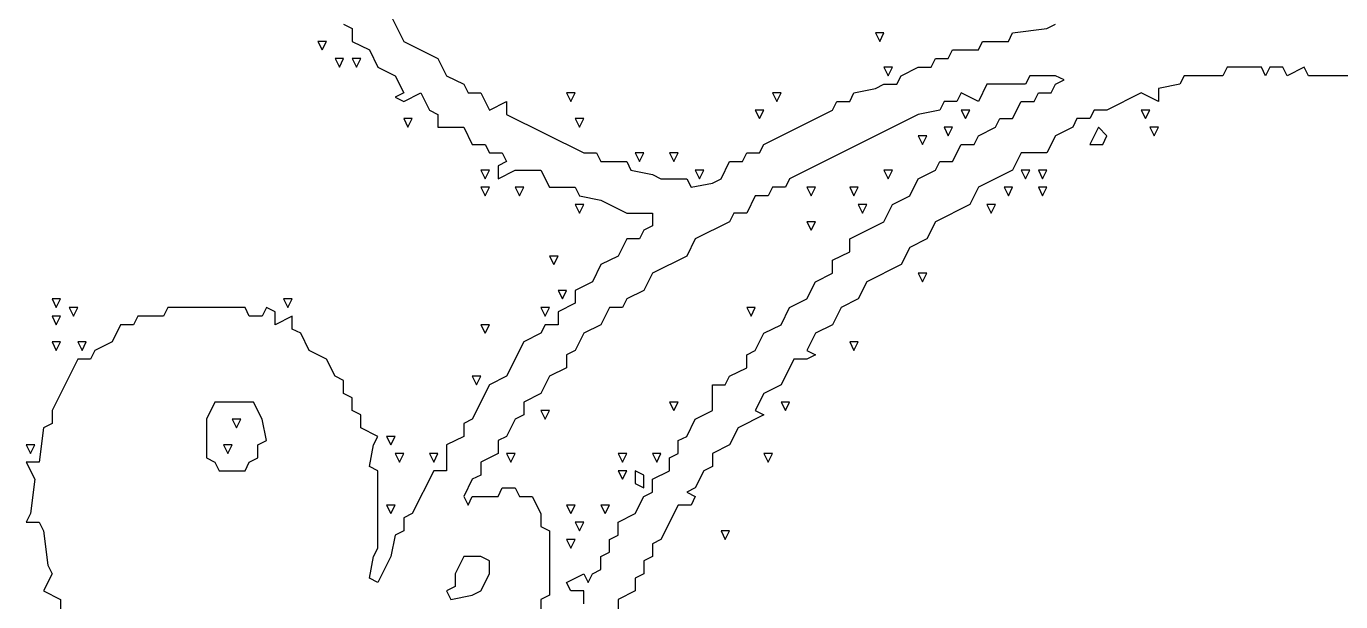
# Model space of a CAD drawing. Extents: x 11 to 152, y 0 to 170.
# Drawn here: x 73.81 to 101.92, y 136.94 to 149.23 of the extents above; entities that cross this region are included whole.
import ezdxf

# ---------------------------------------------------------------- set-up
doc = ezdxf.new("R2010")
doc.units = 0
doc.layers.add('Layer0', color=7, linetype='Continuous')

msp = doc.modelspace()

# ---------------------------------------------------------------- linework, layer by layer
at = {"layer": 'Layer0', "color": 5, "linetype": 'CONTINUOUS'}
for p, q in [((81.51564, 149.644, 0.1), (81.88242, 148.9105, 0.1)), ((80.59871, 149.2772, 0.1), (80.78209, 149.1855, 0.1)), ((95.63646, 149.1855, 0.1), (95.81985, 149.2772, 0.1)), ((80.78209, 149.1855, 0.1), (80.78209, 148.9105, 0.1)), ((91.96872, 149.0939, 0.1), (92.06041, 148.9105, 0.1)), ((92.1521, 149.0939, 0.1), (91.96872, 149.0939, 0.1)), ((92.06041, 148.9105, 0.1), (92.1521, 149.0939, 0.1)), ((94.81122, 148.9105, 0.1), (94.90291, 149.0939, 0.1)), ((94.90291, 149.0939, 0.1), (95.63646, 149.1855, 0.1)), ((80.04854, 148.9105, 0.1), (80.14024, 148.7271, 0.1)), ((80.23193, 148.9105, 0.1), (80.04854, 148.9105, 0.1)), ((80.14024, 148.7271, 0.1), (80.23193, 148.9105, 0.1)), ((80.78209, 148.9105, 0.1), (81.14887, 148.7271, 0.1)), ((81.14887, 148.7271, 0.1), (81.33225, 148.3603, 0.1)), ((81.88242, 148.9105, 0.1), (82.61597, 148.5437, 0.1)), ((93.52751, 148.5437, 0.1), (93.6192, 148.7271, 0.1)), ((93.6192, 148.7271, 0.1), (94.16936, 148.7271, 0.1)), ((94.16936, 148.7271, 0.1), (94.26106, 148.9105, 0.1)), ((94.26106, 148.9105, 0.1), (94.81122, 148.9105, 0.1)), ((80.41532, 148.5437, 0.1), (80.50701, 148.3603, 0.1)), ((80.59871, 148.5437, 0.1), (80.41532, 148.5437, 0.1)), ((80.50701, 148.3603, 0.1), (80.59871, 148.5437, 0.1)), ((80.78209, 148.5437, 0.1), (80.87379, 148.3603, 0.1)), ((80.96548, 148.5437, 0.1), (80.78209, 148.5437, 0.1)), ((80.87379, 148.3603, 0.1), (80.96548, 148.5437, 0.1)), ((82.61597, 148.5437, 0.1), (82.79935, 148.1769, 0.1)), ((93.16073, 148.3603, 0.1), (93.25243, 148.5437, 0.1)), ((93.25243, 148.5437, 0.1), (93.52751, 148.5437, 0.1)), ((81.33225, 148.3603, 0.1), (81.69903, 148.1769, 0.1)), ((81.69903, 148.1769, 0.1), (81.88242, 147.8101, 0.1)), ((82.79935, 148.1769, 0.1), (83.16613, 147.9935, 0.1)), ((92.1521, 148.3603, 0.1), (92.2438, 148.1769, 0.1)), ((92.33549, 148.3603, 0.1), (92.1521, 148.3603, 0.1)), ((92.2438, 148.1769, 0.1), (92.33549, 148.3603, 0.1)), ((92.42718, 147.9935, 0.1), (92.51888, 148.1769, 0.1)), ((92.51888, 148.1769, 0.1), (92.88565, 148.3603, 0.1)), ((92.88565, 148.3603, 0.1), (93.16073, 148.3603, 0.1)), ((95.26969, 148.1769, 0.1), (95.17799, 147.9935, 0.1)), ((95.81985, 148.1769, 0.1), (95.26969, 148.1769, 0.1)), ((96.00324, 148.0852, 0.1), (95.81985, 148.1769, 0.1)), ((98.57066, 148.1769, 0.1), (98.47896, 147.9935, 0.1)), ((99.3959, 148.1769, 0.1), (98.57066, 148.1769, 0.1)), ((99.48759, 148.3603, 0.1), (99.3959, 148.1769, 0.1)), ((100.2211, 148.3603, 0.1), (99.48759, 148.3603, 0.1)), ((100.3128, 148.1769, 0.1), (100.2211, 148.3603, 0.1)), ((100.4045, 148.3603, 0.1), (100.3128, 148.1769, 0.1)), ((100.6796, 148.3603, 0.1), (100.4045, 148.3603, 0.1)), ((100.7713, 148.1769, 0.1), (100.6796, 148.3603, 0.1)), ((101.1381, 148.3603, 0.1), (100.7713, 148.1769, 0.1)), ((101.2298, 148.1769, 0.1), (101.1381, 148.3603, 0.1)), ((102.3301, 148.1769, 0.1), (101.2298, 148.1769, 0.1)), ((83.16613, 147.9935, 0.1), (83.25782, 147.8101, 0.1)), ((91.51025, 147.8101, 0.1), (91.96872, 147.9018, 0.1)), ((91.96872, 147.9018, 0.1), (92.1521, 147.9935, 0.1)), ((92.1521, 147.9935, 0.1), (92.42718, 147.9935, 0.1)), ((94.35275, 147.9935, 0.1), (94.16936, 147.6268, 0.1)), ((95.17799, 147.9935, 0.1), (94.35275, 147.9935, 0.1)), ((95.72816, 147.8101, 0.1), (95.81985, 147.9935, 0.1)), ((95.81985, 147.9935, 0.1), (96.00324, 148.0852, 0.1)), ((98.47896, 147.9935, 0.1), (98.0205, 147.9018, 0.1)), ((98.0205, 147.9018, 0.1), (98.0205, 147.6268, 0.1)), ((81.88242, 147.8101, 0.1), (81.69903, 147.7184, 0.1)), ((81.69903, 147.7184, 0.1), (81.88242, 147.6268, 0.1)), ((81.88242, 147.6268, 0.1), (82.24919, 147.8101, 0.1)), ((82.24919, 147.8101, 0.1), (82.43258, 147.4434, 0.1)), ((83.25782, 147.8101, 0.1), (83.5329, 147.8101, 0.1)), ((83.5329, 147.8101, 0.1), (83.71629, 147.4434, 0.1)), ((83.71629, 147.4434, 0.1), (84.08306, 147.6268, 0.1)), ((84.08306, 147.6268, 0.1), (84.08306, 147.3517, 0.1)), ((85.36677, 147.8101, 0.1), (85.45847, 147.6268, 0.1)), ((85.55016, 147.8101, 0.1), (85.36677, 147.8101, 0.1)), ((85.45847, 147.6268, 0.1), (85.55016, 147.8101, 0.1)), ((89.76807, 147.8101, 0.1), (89.85976, 147.6268, 0.1)), ((89.95146, 147.8101, 0.1), (89.76807, 147.8101, 0.1)), ((89.85976, 147.6268, 0.1), (89.95146, 147.8101, 0.1)), ((91.05178, 147.4434, 0.1), (91.14347, 147.6268, 0.1)), ((91.14347, 147.6268, 0.1), (91.41855, 147.6268, 0.1)), ((91.41855, 147.6268, 0.1), (91.51025, 147.8101, 0.1)), ((93.43581, 147.6268, 0.1), (93.34412, 147.4434, 0.1)), ((93.7109, 147.6268, 0.1), (93.43581, 147.6268, 0.1)), ((93.80259, 147.8101, 0.1), (93.7109, 147.6268, 0.1)), ((94.16936, 147.6268, 0.1), (93.80259, 147.8101, 0.1)), ((94.90291, 147.26, 0.1), (95.0863, 147.6268, 0.1)), ((95.0863, 147.6268, 0.1), (95.36138, 147.6268, 0.1)), ((95.36138, 147.6268, 0.1), (95.45307, 147.8101, 0.1)), ((95.45307, 147.8101, 0.1), (95.72816, 147.8101, 0.1)), ((97.65372, 147.8101, 0.1), (96.92017, 147.4434, 0.1)), ((98.0205, 147.6268, 0.1), (97.65372, 147.8101, 0.1)), ((82.43258, 147.4434, 0.1), (82.61597, 147.3517, 0.1)), ((82.61597, 147.3517, 0.1), (82.61597, 147.0766, 0.1)), ((84.08306, 147.3517, 0.1), (85.73355, 146.5264, 0.1)), ((89.40129, 147.4434, 0.1), (89.49299, 147.26, 0.1)), ((89.58468, 147.4434, 0.1), (89.40129, 147.4434, 0.1)), ((89.49299, 147.26, 0.1), (89.58468, 147.4434, 0.1)), ((89.58468, 146.7098, 0.1), (91.05178, 147.4434, 0.1)), ((92.88565, 147.3517, 0.1), (90.13484, 145.9763, 0.1)), ((93.34412, 147.4434, 0.1), (92.88565, 147.3517, 0.1)), ((93.80259, 147.4434, 0.1), (93.89428, 147.26, 0.1)), ((93.98598, 147.4434, 0.1), (93.80259, 147.4434, 0.1)), ((93.89428, 147.26, 0.1), (93.98598, 147.4434, 0.1)), ((96.64509, 147.4434, 0.1), (96.5534, 147.26, 0.1)), ((96.92017, 147.4434, 0.1), (96.64509, 147.4434, 0.1)), ((97.65372, 147.4434, 0.1), (97.74542, 147.26, 0.1)), ((97.83711, 147.4434, 0.1), (97.65372, 147.4434, 0.1)), ((97.74542, 147.26, 0.1), (97.83711, 147.4434, 0.1)), ((81.88242, 147.26, 0.1), (81.97411, 147.0766, 0.1)), ((82.0658, 147.26, 0.1), (81.88242, 147.26, 0.1)), ((81.97411, 147.0766, 0.1), (82.0658, 147.26, 0.1)), ((82.61597, 147.0766, 0.1), (83.16613, 147.0766, 0.1)), ((83.16613, 147.0766, 0.1), (83.34951, 146.7098, 0.1)), ((85.55016, 147.26, 0.1), (85.64186, 147.0766, 0.1)), ((85.73355, 147.26, 0.1), (85.55016, 147.26, 0.1)), ((85.64186, 147.0766, 0.1), (85.73355, 147.26, 0.1)), ((93.43581, 147.0766, 0.1), (93.52751, 146.8932, 0.1)), ((93.6192, 147.0766, 0.1), (93.43581, 147.0766, 0.1)), ((93.52751, 146.8932, 0.1), (93.6192, 147.0766, 0.1)), ((94.16936, 146.8932, 0.1), (94.53614, 147.0766, 0.1)), ((94.53614, 147.0766, 0.1), (94.62783, 147.26, 0.1)), ((94.62783, 147.26, 0.1), (94.90291, 147.26, 0.1)), ((96.18662, 147.0766, 0.1), (95.81985, 146.8932, 0.1)), ((96.27832, 147.26, 0.1), (96.18662, 147.0766, 0.1)), ((96.5534, 147.26, 0.1), (96.27832, 147.26, 0.1)), ((96.73679, 147.0766, 0.1), (96.5534, 146.7098, 0.1)), ((96.92017, 146.8932, 0.1), (96.73679, 147.0766, 0.1)), ((97.83711, 147.0766, 0.1), (97.9288, 146.8932, 0.1)), ((98.0205, 147.0766, 0.1), (97.83711, 147.0766, 0.1)), ((97.9288, 146.8932, 0.1), (98.0205, 147.0766, 0.1)), ((83.34951, 146.7098, 0.1), (83.6246, 146.7098, 0.1)), ((83.6246, 146.7098, 0.1), (83.71629, 146.5264, 0.1)), ((89.49299, 146.5264, 0.1), (89.58468, 146.7098, 0.1)), ((92.88565, 146.8932, 0.1), (92.97735, 146.7098, 0.1)), ((93.06904, 146.8932, 0.1), (92.88565, 146.8932, 0.1)), ((92.97735, 146.7098, 0.1), (93.06904, 146.8932, 0.1)), ((93.6192, 146.343, 0.1), (93.80259, 146.7098, 0.1)), ((93.80259, 146.7098, 0.1), (94.07767, 146.7098, 0.1)), ((94.07767, 146.7098, 0.1), (94.16936, 146.8932, 0.1)), ((95.81985, 146.8932, 0.1), (95.63646, 146.5264, 0.1)), ((96.5534, 146.7098, 0.1), (96.82848, 146.7098, 0.1)), ((96.82848, 146.7098, 0.1), (96.92017, 146.8932, 0.1)), ((83.71629, 146.5264, 0.1), (83.99137, 146.5264, 0.1)), ((83.99137, 146.5264, 0.1), (84.08306, 146.343, 0.1)), ((85.73355, 146.5264, 0.1), (86.00863, 146.5264, 0.1)), ((86.00863, 146.5264, 0.1), (86.10032, 146.343, 0.1)), ((86.83387, 146.5264, 0.1), (86.92557, 146.343, 0.1)), ((87.01726, 146.5264, 0.1), (86.83387, 146.5264, 0.1)), ((86.92557, 146.343, 0.1), (87.01726, 146.5264, 0.1)), ((87.56742, 146.5264, 0.1), (87.65912, 146.343, 0.1)), ((87.75081, 146.5264, 0.1), (87.56742, 146.5264, 0.1)), ((87.65912, 146.343, 0.1), (87.75081, 146.5264, 0.1)), ((89.12621, 146.343, 0.1), (89.21791, 146.5264, 0.1)), ((89.21791, 146.5264, 0.1), (89.49299, 146.5264, 0.1)), ((95.0863, 146.5264, 0.1), (94.90291, 146.1597, 0.1)), ((95.63646, 146.5264, 0.1), (95.0863, 146.5264, 0.1)), ((83.5329, 146.1597, 0.1), (83.6246, 145.9763, 0.1)), ((83.71629, 146.1597, 0.1), (83.5329, 146.1597, 0.1)), ((83.6246, 145.9763, 0.1), (83.71629, 146.1597, 0.1)), ((84.08306, 146.343, 0.1), (83.89968, 146.2513, 0.1)), ((83.89968, 146.2513, 0.1), (83.89968, 145.9763, 0.1)), ((83.89968, 145.9763, 0.1), (84.26645, 146.1597, 0.1)), ((84.26645, 146.1597, 0.1), (84.81661, 146.1597, 0.1)), ((84.81661, 146.1597, 0.1), (85, 145.7929, 0.1)), ((86.10032, 146.343, 0.1), (86.65049, 146.343, 0.1)), ((86.65049, 146.343, 0.1), (86.74218, 146.1597, 0.1)), ((86.74218, 146.1597, 0.1), (87.20065, 146.068, 0.1)), ((88.11758, 146.1597, 0.1), (88.20928, 145.9763, 0.1)), ((88.30097, 146.1597, 0.1), (88.11758, 146.1597, 0.1)), ((88.20928, 145.9763, 0.1), (88.30097, 146.1597, 0.1)), ((88.66775, 145.9763, 0.1), (88.85113, 146.343, 0.1)), ((88.85113, 146.343, 0.1), (89.12621, 146.343, 0.1)), ((92.1521, 146.1597, 0.1), (92.2438, 145.9763, 0.1)), ((92.33549, 146.1597, 0.1), (92.1521, 146.1597, 0.1)), ((92.2438, 145.9763, 0.1), (92.33549, 146.1597, 0.1)), ((92.88565, 145.9763, 0.1), (93.25243, 146.1597, 0.1)), ((93.25243, 146.1597, 0.1), (93.34412, 146.343, 0.1)), ((93.34412, 146.343, 0.1), (93.6192, 146.343, 0.1)), ((94.90291, 146.1597, 0.1), (94.16936, 145.7929, 0.1)), ((95.0863, 146.1597, 0.1), (95.17799, 145.9763, 0.1)), ((95.26969, 146.1597, 0.1), (95.0863, 146.1597, 0.1)), ((95.17799, 145.9763, 0.1), (95.26969, 146.1597, 0.1)), ((95.45307, 146.1597, 0.1), (95.54477, 145.9763, 0.1)), ((95.63646, 146.1597, 0.1), (95.45307, 146.1597, 0.1)), ((95.54477, 145.9763, 0.1), (95.63646, 146.1597, 0.1)), ((87.20065, 146.068, 0.1), (87.38403, 145.9763, 0.1)), ((87.38403, 145.9763, 0.1), (87.9342, 145.9763, 0.1)), ((87.9342, 145.9763, 0.1), (88.02589, 145.7929, 0.1)), ((88.02589, 145.7929, 0.1), (88.48436, 145.8846, 0.1)), ((88.48436, 145.8846, 0.1), (88.66775, 145.9763, 0.1)), ((90.13484, 145.9763, 0.1), (90.04315, 145.7929, 0.1)), ((92.70227, 145.6095, 0.1), (92.88565, 145.9763, 0.1)), ((83.5329, 145.7929, 0.1), (83.6246, 145.6095, 0.1)), ((83.71629, 145.7929, 0.1), (83.5329, 145.7929, 0.1)), ((83.6246, 145.6095, 0.1), (83.71629, 145.7929, 0.1)), ((84.26645, 145.7929, 0.1), (84.35814, 145.6095, 0.1)), ((84.44984, 145.7929, 0.1), (84.26645, 145.7929, 0.1)), ((84.35814, 145.6095, 0.1), (84.44984, 145.7929, 0.1)), ((85, 145.7929, 0.1), (85.55016, 145.7929, 0.1)), ((85.55016, 145.7929, 0.1), (85.64186, 145.6095, 0.1)), ((85.64186, 145.6095, 0.1), (86.10032, 145.5178, 0.1)), ((89.40129, 145.6095, 0.1), (89.21791, 145.2427, 0.1)), ((89.67638, 145.6095, 0.1), (89.40129, 145.6095, 0.1)), ((89.76807, 145.7929, 0.1), (89.67638, 145.6095, 0.1)), ((90.04315, 145.7929, 0.1), (89.76807, 145.7929, 0.1)), ((90.50162, 145.7929, 0.1), (90.59331, 145.6095, 0.1)), ((90.68501, 145.7929, 0.1), (90.50162, 145.7929, 0.1)), ((90.59331, 145.6095, 0.1), (90.68501, 145.7929, 0.1)), ((91.41855, 145.7929, 0.1), (91.51025, 145.6095, 0.1)), ((91.60194, 145.7929, 0.1), (91.41855, 145.7929, 0.1)), ((91.51025, 145.6095, 0.1), (91.60194, 145.7929, 0.1)), ((92.33549, 145.4261, 0.1), (92.70227, 145.6095, 0.1)), ((94.16936, 145.7929, 0.1), (93.98598, 145.4261, 0.1)), ((94.71953, 145.7929, 0.1), (94.81122, 145.6095, 0.1)), ((94.90291, 145.7929, 0.1), (94.71953, 145.7929, 0.1)), ((94.81122, 145.6095, 0.1), (94.90291, 145.7929, 0.1)), ((95.45307, 145.7929, 0.1), (95.54477, 145.6095, 0.1)), ((95.63646, 145.7929, 0.1), (95.45307, 145.7929, 0.1)), ((95.54477, 145.6095, 0.1), (95.63646, 145.7929, 0.1)), ((85.55016, 145.4261, 0.1), (85.64186, 145.2427, 0.1)), ((85.73355, 145.4261, 0.1), (85.55016, 145.4261, 0.1)), ((85.64186, 145.2427, 0.1), (85.73355, 145.4261, 0.1)), ((86.10032, 145.5178, 0.1), (86.65049, 145.2427, 0.1)), ((91.60194, 145.4261, 0.1), (91.69364, 145.2427, 0.1)), ((91.78533, 145.4261, 0.1), (91.60194, 145.4261, 0.1)), ((91.69364, 145.2427, 0.1), (91.78533, 145.4261, 0.1)), ((92.1521, 145.0593, 0.1), (92.33549, 145.4261, 0.1)), ((93.98598, 145.4261, 0.1), (93.25243, 145.0593, 0.1)), ((94.35275, 145.4261, 0.1), (94.44444, 145.2427, 0.1)), ((94.53614, 145.4261, 0.1), (94.35275, 145.4261, 0.1)), ((94.44444, 145.2427, 0.1), (94.53614, 145.4261, 0.1)), ((86.65049, 145.2427, 0.1), (87.20065, 145.2427, 0.1)), ((87.20065, 145.2427, 0.1), (87.20065, 144.9676, 0.1)), ((88.85113, 145.0593, 0.1), (88.11758, 144.6926, 0.1)), ((88.94283, 145.2427, 0.1), (88.85113, 145.0593, 0.1)), ((89.21791, 145.2427, 0.1), (88.94283, 145.2427, 0.1)), ((90.50162, 145.0593, 0.1), (90.59331, 144.8759, 0.1)), ((90.68501, 145.0593, 0.1), (90.50162, 145.0593, 0.1)), ((90.59331, 144.8759, 0.1), (90.68501, 145.0593, 0.1)), ((91.41855, 144.6926, 0.1), (92.1521, 145.0593, 0.1)), ((93.25243, 145.0593, 0.1), (93.06904, 144.6926, 0.1)), ((87.01726, 144.8759, 0.1), (86.92557, 144.6926, 0.1)), ((87.20065, 144.9676, 0.1), (87.01726, 144.8759, 0.1)), ((86.65049, 144.6926, 0.1), (86.4671, 144.3258, 0.1)), ((86.92557, 144.6926, 0.1), (86.65049, 144.6926, 0.1)), ((88.11758, 144.6926, 0.1), (87.9342, 144.3258, 0.1)), ((91.41855, 144.4175, 0.1), (91.41855, 144.6926, 0.1)), ((92.70227, 144.5092, 0.1), (92.51888, 144.1424, 0.1)), ((93.06904, 144.6926, 0.1), (92.70227, 144.5092, 0.1)), ((85, 144.3258, 0.1), (85.09169, 144.1424, 0.1)), ((85.18339, 144.3258, 0.1), (85, 144.3258, 0.1)), ((85.09169, 144.1424, 0.1), (85.18339, 144.3258, 0.1)), ((86.4671, 144.3258, 0.1), (86.10032, 144.1424, 0.1)), ((87.9342, 144.3258, 0.1), (87.20065, 143.959, 0.1)), ((91.05178, 144.2341, 0.1), (91.41855, 144.4175, 0.1)), ((91.05178, 143.959, 0.1), (91.05178, 144.2341, 0.1)), ((86.10032, 144.1424, 0.1), (85.91694, 143.7756, 0.1)), ((87.20065, 143.959, 0.1), (87.01726, 143.5922, 0.1)), ((90.68501, 143.7756, 0.1), (91.05178, 143.959, 0.1)), ((92.51888, 144.1424, 0.1), (91.78533, 143.7756, 0.1)), ((92.88565, 143.959, 0.1), (92.97735, 143.7756, 0.1)), ((93.06904, 143.959, 0.1), (92.88565, 143.959, 0.1)), ((92.97735, 143.7756, 0.1), (93.06904, 143.959, 0.1)), ((85.91694, 143.7756, 0.1), (85.55016, 143.5922, 0.1)), ((90.50162, 143.4088, 0.1), (90.68501, 143.7756, 0.1)), ((91.78533, 143.7756, 0.1), (91.60194, 143.4088, 0.1)), ((74.36354, 143.4088, 0.1), (74.45523, 143.2255, 0.1)), ((74.54693, 143.4088, 0.1), (74.36354, 143.4088, 0.1)), ((74.45523, 143.2255, 0.1), (74.54693, 143.4088, 0.1)), ((79.31499, 143.4088, 0.1), (79.40669, 143.2255, 0.1)), ((79.49838, 143.4088, 0.1), (79.31499, 143.4088, 0.1)), ((79.40669, 143.2255, 0.1), (79.49838, 143.4088, 0.1)), ((85.18339, 143.5922, 0.1), (85.27508, 143.4088, 0.1)), ((85.36677, 143.5922, 0.1), (85.18339, 143.5922, 0.1)), ((85.27508, 143.4088, 0.1), (85.36677, 143.5922, 0.1)), ((85.55016, 143.5922, 0.1), (85.55016, 143.3172, 0.1)), ((86.65049, 143.4088, 0.1), (86.55879, 143.2255, 0.1)), ((87.01726, 143.5922, 0.1), (86.65049, 143.4088, 0.1)), ((90.13484, 143.2255, 0.1), (90.50162, 143.4088, 0.1)), ((91.60194, 143.4088, 0.1), (91.23517, 143.2255, 0.1)), ((74.73031, 143.2255, 0.1), (74.82201, 143.0421, 0.1)), ((74.9137, 143.2255, 0.1), (74.73031, 143.2255, 0.1)), ((74.82201, 143.0421, 0.1), (74.9137, 143.2255, 0.1)), ((76.83927, 143.2255, 0.1), (76.74757, 143.0421, 0.1)), ((78.48975, 143.2255, 0.1), (76.83927, 143.2255, 0.1)), ((78.58145, 143.0421, 0.1), (78.48975, 143.2255, 0.1)), ((78.94822, 143.2255, 0.1), (78.85653, 143.0421, 0.1)), ((79.13161, 143.1338, 0.1), (78.94822, 143.2255, 0.1)), ((79.13161, 142.8587, 0.1), (79.13161, 143.1338, 0.1)), ((84.81661, 143.2255, 0.1), (84.90831, 143.0421, 0.1)), ((85, 143.2255, 0.1), (84.81661, 143.2255, 0.1)), ((84.90831, 143.0421, 0.1), (85, 143.2255, 0.1)), ((85.55016, 143.3172, 0.1), (85.18339, 143.1338, 0.1)), ((85.18339, 143.1338, 0.1), (85.18339, 142.8587, 0.1)), ((86.28371, 143.2255, 0.1), (86.10032, 142.8587, 0.1)), ((86.55879, 143.2255, 0.1), (86.28371, 143.2255, 0.1)), ((89.21791, 143.2255, 0.1), (89.3096, 143.0421, 0.1)), ((89.40129, 143.2255, 0.1), (89.21791, 143.2255, 0.1)), ((89.3096, 143.0421, 0.1), (89.40129, 143.2255, 0.1)), ((89.95146, 142.8587, 0.1), (90.13484, 143.2255, 0.1)), ((91.23517, 143.2255, 0.1), (91.05178, 142.8587, 0.1)), ((74.36354, 143.0421, 0.1), (74.45523, 142.8587, 0.1)), ((74.54693, 143.0421, 0.1), (74.36354, 143.0421, 0.1)), ((74.45523, 142.8587, 0.1), (74.54693, 143.0421, 0.1)), ((75.83064, 142.8587, 0.1), (75.64725, 142.4919, 0.1)), ((76.10572, 142.8587, 0.1), (75.83064, 142.8587, 0.1)), ((76.19741, 143.0421, 0.1), (76.10572, 142.8587, 0.1)), ((76.74757, 143.0421, 0.1), (76.19741, 143.0421, 0.1)), ((78.85653, 143.0421, 0.1), (78.58145, 143.0421, 0.1)), ((79.49838, 143.0421, 0.1), (79.13161, 142.8587, 0.1)), ((79.49838, 142.767, 0.1), (79.49838, 143.0421, 0.1)), ((83.5329, 142.8587, 0.1), (83.6246, 142.6753, 0.1)), ((83.71629, 142.8587, 0.1), (83.5329, 142.8587, 0.1)), ((83.6246, 142.6753, 0.1), (83.71629, 142.8587, 0.1)), ((84.90831, 142.8587, 0.1), (84.81661, 142.6753, 0.1)), ((85.18339, 142.8587, 0.1), (84.90831, 142.8587, 0.1)), ((86.10032, 142.8587, 0.1), (85.73355, 142.6753, 0.1)), ((89.58468, 142.6753, 0.1), (89.95146, 142.8587, 0.1)), ((91.05178, 142.8587, 0.1), (90.68501, 142.6753, 0.1)), ((74.36354, 142.4919, 0.1), (74.45523, 142.3085, 0.1)), ((74.54693, 142.4919, 0.1), (74.36354, 142.4919, 0.1)), ((74.45523, 142.3085, 0.1), (74.54693, 142.4919, 0.1)), ((74.9137, 142.4919, 0.1), (75.00539, 142.3085, 0.1)), ((75.09709, 142.4919, 0.1), (74.9137, 142.4919, 0.1)), ((75.00539, 142.3085, 0.1), (75.09709, 142.4919, 0.1)), ((75.64725, 142.4919, 0.1), (75.28047, 142.3085, 0.1)), ((79.68177, 142.6753, 0.1), (79.49838, 142.767, 0.1)), ((79.86516, 142.3085, 0.1), (79.68177, 142.6753, 0.1)), ((84.44984, 142.4919, 0.1), (84.08306, 141.7584, 0.1)), ((84.81661, 142.6753, 0.1), (84.44984, 142.4919, 0.1)), ((85.73355, 142.6753, 0.1), (85.55016, 142.3085, 0.1)), ((89.40129, 142.3085, 0.1), (89.58468, 142.6753, 0.1)), ((90.68501, 142.6753, 0.1), (90.50162, 142.3085, 0.1)), ((91.41855, 142.4919, 0.1), (91.51025, 142.3085, 0.1)), ((91.60194, 142.4919, 0.1), (91.41855, 142.4919, 0.1)), ((91.51025, 142.3085, 0.1), (91.60194, 142.4919, 0.1)), ((75.28047, 142.3085, 0.1), (75.18878, 142.1251, 0.1)), ((80.23193, 142.1251, 0.1), (79.86516, 142.3085, 0.1)), ((85.55016, 142.3085, 0.1), (85.36677, 142.2168, 0.1)), ((85.36677, 142.2168, 0.1), (85.36677, 141.9417, 0.1)), ((89.21791, 142.2168, 0.1), (89.40129, 142.3085, 0.1)), ((89.21791, 141.9417, 0.1), (89.21791, 142.2168, 0.1)), ((90.50162, 142.3085, 0.1), (90.68501, 142.2168, 0.1)), ((90.68501, 142.2168, 0.1), (90.50162, 142.1251, 0.1)), ((74.9137, 142.1251, 0.1), (74.36354, 141.0248, 0.1)), ((75.18878, 142.1251, 0.1), (74.9137, 142.1251, 0.1)), ((80.41532, 141.7584, 0.1), (80.23193, 142.1251, 0.1)), ((85.36677, 141.9417, 0.1), (85, 141.7584, 0.1)), ((88.85113, 141.7584, 0.1), (89.21791, 141.9417, 0.1)), ((90.22654, 142.1251, 0.1), (89.95146, 141.575, 0.1)), ((90.50162, 142.1251, 0.1), (90.22654, 142.1251, 0.1)), ((80.59871, 141.6667, 0.1), (80.41532, 141.7584, 0.1)), ((80.59871, 141.3916, 0.1), (80.59871, 141.6667, 0.1)), ((83.34951, 141.7584, 0.1), (83.44121, 141.575, 0.1)), ((83.5329, 141.7584, 0.1), (83.34951, 141.7584, 0.1)), ((83.44121, 141.575, 0.1), (83.5329, 141.7584, 0.1)), ((84.08306, 141.7584, 0.1), (83.71629, 141.575, 0.1)), ((85, 141.7584, 0.1), (84.81661, 141.3916, 0.1)), ((88.75944, 141.575, 0.1), (88.85113, 141.7584, 0.1)), ((80.78209, 141.2999, 0.1), (80.59871, 141.3916, 0.1)), ((83.71629, 141.575, 0.1), (83.34951, 140.8414, 0.1)), ((84.81661, 141.3916, 0.1), (84.44984, 141.2082, 0.1)), ((88.48436, 141.0248, 0.1), (88.48436, 141.575, 0.1)), ((88.48436, 141.575, 0.1), (88.75944, 141.575, 0.1)), ((89.58468, 141.3916, 0.1), (89.40129, 141.0248, 0.1)), ((89.95146, 141.575, 0.1), (89.58468, 141.3916, 0.1)), ((77.8479, 141.2082, 0.1), (77.66451, 140.8414, 0.1)), ((78.67314, 141.2082, 0.1), (77.8479, 141.2082, 0.1)), ((78.85653, 140.8414, 0.1), (78.67314, 141.2082, 0.1)), ((80.78209, 141.0248, 0.1), (80.78209, 141.2999, 0.1)), ((84.44984, 141.2082, 0.1), (84.44984, 140.9331, 0.1)), ((87.56742, 141.2082, 0.1), (87.65912, 141.0248, 0.1)), ((87.75081, 141.2082, 0.1), (87.56742, 141.2082, 0.1)), ((87.65912, 141.0248, 0.1), (87.75081, 141.2082, 0.1)), ((89.95146, 141.2082, 0.1), (90.04315, 141.0248, 0.1)), ((90.13484, 141.2082, 0.1), (89.95146, 141.2082, 0.1)), ((90.04315, 141.0248, 0.1), (90.13484, 141.2082, 0.1)), ((74.36354, 141.0248, 0.1), (74.36354, 140.7497, 0.1)), ((77.66451, 140.8414, 0.1), (77.66451, 140.0162, 0.1)), ((78.21467, 140.8414, 0.1), (78.30636, 140.658, 0.1)), ((78.39806, 140.8414, 0.1), (78.21467, 140.8414, 0.1)), ((78.30636, 140.658, 0.1), (78.39806, 140.8414, 0.1)), ((78.94822, 140.383, 0.1), (78.85653, 140.8414, 0.1)), ((80.96548, 140.9331, 0.1), (80.78209, 141.0248, 0.1)), ((80.96548, 140.658, 0.1), (80.96548, 140.9331, 0.1)), ((83.34951, 140.8414, 0.1), (83.16613, 140.7497, 0.1)), ((84.26645, 140.8414, 0.1), (84.08306, 140.4746, 0.1)), ((84.44984, 140.9331, 0.1), (84.26645, 140.8414, 0.1)), ((84.81661, 141.0248, 0.1), (84.90831, 140.8414, 0.1)), ((85, 141.0248, 0.1), (84.81661, 141.0248, 0.1)), ((84.90831, 140.8414, 0.1), (85, 141.0248, 0.1)), ((87.9342, 140.4746, 0.1), (88.11758, 140.8414, 0.1)), ((88.11758, 140.8414, 0.1), (88.48436, 141.0248, 0.1)), ((89.58468, 140.9331, 0.1), (89.03452, 140.658, 0.1)), ((89.40129, 141.0248, 0.1), (89.58468, 140.9331, 0.1)), ((74.18015, 140.658, 0.1), (74.08846, 139.9245, 0.1)), ((74.36354, 140.7497, 0.1), (74.18015, 140.658, 0.1)), ((81.33225, 140.4746, 0.1), (80.96548, 140.658, 0.1)), ((83.16613, 140.7497, 0.1), (83.16613, 140.4746, 0.1)), ((89.03452, 140.658, 0.1), (88.85113, 140.2913, 0.1)), ((73.81338, 140.2913, 0.1), (73.90507, 140.1079, 0.1)), ((73.99676, 140.2913, 0.1), (73.81338, 140.2913, 0.1)), ((73.90507, 140.1079, 0.1), (73.99676, 140.2913, 0.1)), ((78.03128, 140.2913, 0.1), (78.12298, 140.1079, 0.1)), ((78.21467, 140.2913, 0.1), (78.03128, 140.2913, 0.1)), ((78.12298, 140.1079, 0.1), (78.21467, 140.2913, 0.1)), ((78.76483, 140.2913, 0.1), (78.94822, 140.383, 0.1)), ((78.76483, 140.0162, 0.1), (78.76483, 140.2913, 0.1)), ((81.14887, 139.8328, 0.1), (81.24056, 140.2913, 0.1)), ((81.24056, 140.2913, 0.1), (81.33225, 140.4746, 0.1)), ((81.51564, 140.4746, 0.1), (81.60734, 140.2913, 0.1)), ((81.69903, 140.4746, 0.1), (81.51564, 140.4746, 0.1)), ((81.60734, 140.2913, 0.1), (81.69903, 140.4746, 0.1)), ((83.16613, 140.4746, 0.1), (82.79935, 140.2913, 0.1)), ((82.79935, 140.2913, 0.1), (82.79935, 139.7411, 0.1)), ((84.08306, 140.4746, 0.1), (83.89968, 140.383, 0.1)), ((83.89968, 140.383, 0.1), (83.89968, 140.1079, 0.1)), ((87.75081, 140.383, 0.1), (87.9342, 140.4746, 0.1)), ((87.75081, 140.1079, 0.1), (87.75081, 140.383, 0.1)), ((88.85113, 140.2913, 0.1), (88.48436, 140.1079, 0.1)), ((77.66451, 140.0162, 0.1), (77.8479, 139.9245, 0.1)), ((78.58145, 139.9245, 0.1), (78.76483, 140.0162, 0.1)), ((81.69903, 140.1079, 0.1), (81.79072, 139.9245, 0.1)), ((81.88242, 140.1079, 0.1), (81.69903, 140.1079, 0.1)), ((81.79072, 139.9245, 0.1), (81.88242, 140.1079, 0.1)), ((82.43258, 140.1079, 0.1), (82.52427, 139.9245, 0.1)), ((82.61597, 140.1079, 0.1), (82.43258, 140.1079, 0.1)), ((82.52427, 139.9245, 0.1), (82.61597, 140.1079, 0.1)), ((83.89968, 140.1079, 0.1), (83.5329, 139.9245, 0.1)), ((84.08306, 140.1079, 0.1), (84.17476, 139.9245, 0.1)), ((84.26645, 140.1079, 0.1), (84.08306, 140.1079, 0.1)), ((84.17476, 139.9245, 0.1), (84.26645, 140.1079, 0.1)), ((86.4671, 140.1079, 0.1), (86.55879, 139.9245, 0.1)), ((86.65049, 140.1079, 0.1), (86.4671, 140.1079, 0.1)), ((86.55879, 139.9245, 0.1), (86.65049, 140.1079, 0.1)), ((87.20065, 140.1079, 0.1), (87.29234, 139.9245, 0.1)), ((87.38403, 140.1079, 0.1), (87.20065, 140.1079, 0.1)), ((87.29234, 139.9245, 0.1), (87.38403, 140.1079, 0.1)), ((87.56742, 140.0162, 0.1), (87.75081, 140.1079, 0.1)), ((87.56742, 139.7411, 0.1), (87.56742, 140.0162, 0.1)), ((88.48436, 140.1079, 0.1), (88.48436, 139.8328, 0.1)), ((89.58468, 140.1079, 0.1), (89.67638, 139.9245, 0.1)), ((89.76807, 140.1079, 0.1), (89.58468, 140.1079, 0.1)), ((89.67638, 139.9245, 0.1), (89.76807, 140.1079, 0.1)), ((74.08846, 139.9245, 0.1), (73.81338, 139.9245, 0.1)), ((73.81338, 139.9245, 0.1), (73.99676, 139.5577, 0.1)), ((77.8479, 139.9245, 0.1), (77.93959, 139.7411, 0.1)), ((77.93959, 139.7411, 0.1), (78.48975, 139.7411, 0.1)), ((78.48975, 139.7411, 0.1), (78.58145, 139.9245, 0.1)), ((81.33225, 139.7411, 0.1), (81.14887, 139.8328, 0.1)), ((81.33225, 138.0906, 0.1), (81.33225, 139.7411, 0.1)), ((82.52427, 139.7411, 0.1), (82.0658, 138.8242, 0.1)), ((82.79935, 139.7411, 0.1), (82.52427, 139.7411, 0.1)), ((83.5329, 139.9245, 0.1), (83.5329, 139.6494, 0.1)), ((86.4671, 139.7411, 0.1), (86.55879, 139.5577, 0.1)), ((86.65049, 139.7411, 0.1), (86.4671, 139.7411, 0.1)), ((86.55879, 139.5577, 0.1), (86.65049, 139.7411, 0.1)), ((86.83387, 139.7411, 0.1), (86.83387, 139.466, 0.1)), ((87.01726, 139.6494, 0.1), (86.83387, 139.7411, 0.1)), ((87.20065, 139.5577, 0.1), (87.56742, 139.7411, 0.1)), ((88.30097, 139.7411, 0.1), (88.11758, 139.3743, 0.1)), ((88.48436, 139.8328, 0.1), (88.30097, 139.7411, 0.1)), ((73.99676, 139.5577, 0.1), (73.90507, 138.8242, 0.1)), ((83.34951, 139.5577, 0.1), (83.16613, 139.1909, 0.1)), ((83.5329, 139.6494, 0.1), (83.34951, 139.5577, 0.1)), ((86.83387, 139.466, 0.1), (87.01726, 139.3743, 0.1)), ((87.01726, 139.3743, 0.1), (87.01726, 139.6494, 0.1)), ((87.20065, 139.2826, 0.1), (87.20065, 139.5577, 0.1)), ((83.16613, 139.1909, 0.1), (83.25782, 139.0076, 0.1)), ((83.25782, 139.0076, 0.1), (83.34951, 139.1909, 0.1)), ((83.34951, 139.1909, 0.1), (83.89968, 139.1909, 0.1)), ((83.89968, 139.1909, 0.1), (83.99137, 139.3743, 0.1)), ((83.99137, 139.3743, 0.1), (84.26645, 139.3743, 0.1)), ((84.26645, 139.3743, 0.1), (84.35814, 139.1909, 0.1)), ((84.35814, 139.1909, 0.1), (84.63323, 139.1909, 0.1)), ((84.63323, 139.1909, 0.1), (84.81661, 138.8242, 0.1)), ((86.83387, 138.8242, 0.1), (87.01726, 139.1909, 0.1)), ((87.01726, 139.1909, 0.1), (87.20065, 139.2826, 0.1)), ((88.11758, 139.3743, 0.1), (87.9342, 139.2826, 0.1)), ((87.9342, 139.2826, 0.1), (88.11758, 139.1909, 0.1)), ((88.11758, 139.1909, 0.1), (88.02589, 139.0076, 0.1)), ((81.51564, 139.0076, 0.1), (81.60734, 138.8242, 0.1)), ((81.69903, 139.0076, 0.1), (81.51564, 139.0076, 0.1)), ((81.60734, 138.8242, 0.1), (81.69903, 139.0076, 0.1)), ((85.36677, 139.0076, 0.1), (85.45847, 138.8242, 0.1)), ((85.55016, 139.0076, 0.1), (85.36677, 139.0076, 0.1)), ((85.45847, 138.8242, 0.1), (85.55016, 139.0076, 0.1)), ((86.10032, 139.0076, 0.1), (86.19202, 138.8242, 0.1)), ((86.28371, 139.0076, 0.1), (86.10032, 139.0076, 0.1)), ((86.19202, 138.8242, 0.1), (86.28371, 139.0076, 0.1)), ((87.75081, 139.0076, 0.1), (87.38403, 138.274, 0.1)), ((88.02589, 139.0076, 0.1), (87.75081, 139.0076, 0.1)), ((73.90507, 138.8242, 0.1), (73.81338, 138.6408, 0.1)), ((73.81338, 138.6408, 0.1), (74.08846, 138.6408, 0.1)), ((74.08846, 138.6408, 0.1), (74.18015, 138.4574, 0.1)), ((82.0658, 138.8242, 0.1), (81.88242, 138.7325, 0.1)), ((81.88242, 138.7325, 0.1), (81.88242, 138.4574, 0.1)), ((84.81661, 138.8242, 0.1), (84.81661, 138.5491, 0.1)), ((85.55016, 138.6408, 0.1), (85.64186, 138.4574, 0.1)), ((85.73355, 138.6408, 0.1), (85.55016, 138.6408, 0.1)), ((85.64186, 138.4574, 0.1), (85.73355, 138.6408, 0.1)), ((86.4671, 138.6408, 0.1), (86.83387, 138.8242, 0.1)), ((86.4671, 138.3657, 0.1), (86.4671, 138.6408, 0.1)), ((74.18015, 138.4574, 0.1), (74.27184, 137.7238, 0.1)), ((81.69903, 138.3657, 0.1), (81.60734, 137.9072, 0.1)), ((81.88242, 138.4574, 0.1), (81.69903, 138.3657, 0.1)), ((84.81661, 138.5491, 0.1), (85, 138.4574, 0.1)), ((85, 138.4574, 0.1), (85, 137.082, 0.1)), ((85.36677, 138.274, 0.1), (85.45847, 138.0906, 0.1)), ((85.55016, 138.274, 0.1), (85.36677, 138.274, 0.1)), ((85.45847, 138.0906, 0.1), (85.55016, 138.274, 0.1)), ((86.28371, 138.274, 0.1), (86.4671, 138.3657, 0.1)), ((86.28371, 137.9989, 0.1), (86.28371, 138.274, 0.1)), ((87.38403, 138.274, 0.1), (87.20065, 138.1823, 0.1)), ((88.66775, 138.4574, 0.1), (88.75944, 138.274, 0.1)), ((88.85113, 138.4574, 0.1), (88.66775, 138.4574, 0.1)), ((88.75944, 138.274, 0.1), (88.85113, 138.4574, 0.1)), ((81.24056, 137.9072, 0.1), (81.33225, 138.0906, 0.1)), ((86.10032, 137.9072, 0.1), (86.28371, 137.9989, 0.1)), ((87.20065, 138.1823, 0.1), (87.20065, 137.9072, 0.1)), ((74.27184, 137.7238, 0.1), (74.36354, 137.5405, 0.1)), ((81.14887, 137.4488, 0.1), (81.24056, 137.9072, 0.1)), ((81.60734, 137.9072, 0.1), (81.33225, 137.3571, 0.1)), ((83.16613, 137.9072, 0.1), (82.98274, 137.5405, 0.1)), ((83.5329, 137.9072, 0.1), (83.16613, 137.9072, 0.1)), ((83.71629, 137.8155, 0.1), (83.5329, 137.9072, 0.1)), ((83.71629, 137.5405, 0.1), (83.71629, 137.8155, 0.1)), ((86.10032, 137.6321, 0.1), (86.10032, 137.9072, 0.1)), ((87.20065, 137.9072, 0.1), (87.01726, 137.8155, 0.1)), ((87.01726, 137.8155, 0.1), (87.01726, 137.5405, 0.1)), ((74.36354, 137.5405, 0.1), (74.18015, 137.1737, 0.1)), ((81.33225, 137.3571, 0.1), (81.14887, 137.4488, 0.1)), ((82.98274, 137.5405, 0.1), (82.98274, 137.2654, 0.1)), ((83.5329, 137.1737, 0.1), (83.71629, 137.5405, 0.1)), ((85.36677, 137.3571, 0.1), (85.73355, 137.5405, 0.1)), ((85.73355, 137.5405, 0.1), (85.82524, 137.3571, 0.1)), ((85.82524, 137.3571, 0.1), (85.91694, 137.5405, 0.1)), ((85.91694, 137.5405, 0.1), (86.10032, 137.6321, 0.1)), ((87.01726, 137.5405, 0.1), (86.83387, 137.4488, 0.1)), ((86.83387, 137.4488, 0.1), (86.83387, 137.1737, 0.1)), ((74.18015, 137.1737, 0.1), (74.54693, 136.9903, 0.1)), ((82.98274, 137.2654, 0.1), (82.79935, 137.1737, 0.1)), ((82.79935, 137.1737, 0.1), (82.89105, 136.9903, 0.1)), ((83.34951, 137.082, 0.1), (83.5329, 137.1737, 0.1)), ((85.45847, 137.1737, 0.1), (85.36677, 137.3571, 0.1)), ((85.73355, 137.1737, 0.1), (85.45847, 137.1737, 0.1)), ((85.73355, 136.8986, 0.1), (85.73355, 137.1737, 0.1)), ((86.83387, 137.1737, 0.1), (86.4671, 136.9903, 0.1)), ((74.54693, 136.9903, 0.1), (74.54693, 136.7152, 0.1)), ((82.89105, 136.9903, 0.1), (83.34951, 137.082, 0.1)), ((85, 137.082, 0.1), (84.81661, 136.9903, 0.1)), ((84.81661, 136.9903, 0.1), (84.81661, 136.4401, 0.1)), ((86.4671, 136.9903, 0.1), (86.4671, 136.7152, 0.1))]:
    msp.add_line(p, q, dxfattribs=at)

doc.saveas('drawing.dxf')
